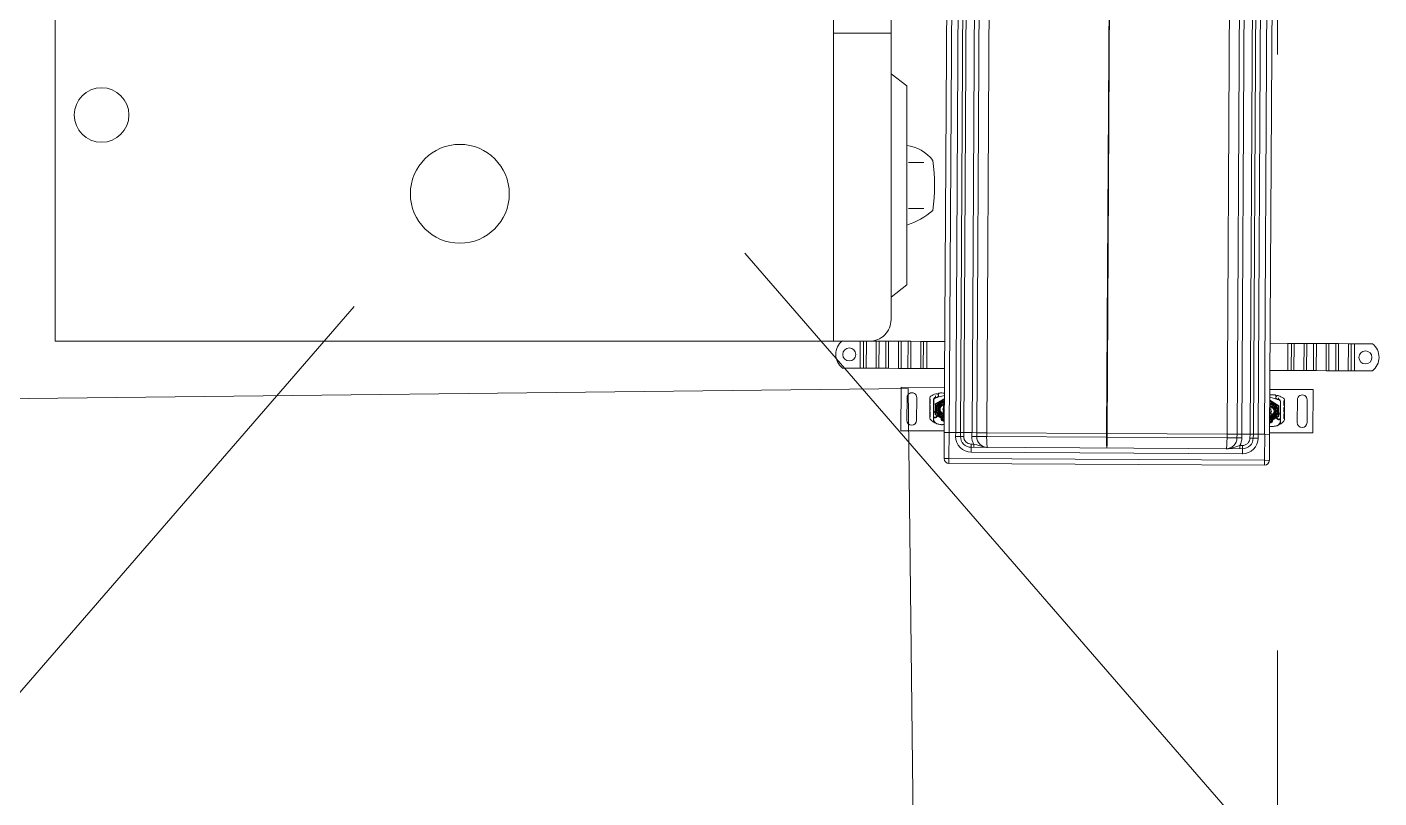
# Model space of a CAD drawing. Header units: millimetres. Extents: x -34838 to 729576, y -214038 to 121482.
# Drawn here: x 575933 to 577180, y -89583 to -88872 of the extents above; entities that cross this region are included whole.
import ezdxf

# ---------------------------------------------------------------- set-up
doc = ezdxf.new("R2010")
doc.units = ezdxf.units.MM
doc.header["$MEASUREMENT"] = 0
doc.linetypes.add('ШТРИХОВА 1_2', pattern=[1300, 750, -550])
doc.layers.add('0_Ном._пера__1', color=7, linetype='Continuous', lineweight=13)

msp = doc.modelspace()

# ---------------------------------------------------------------- linework, layer by layer
at = {"layer": '0_Ном._пера__1', "color": 7, "linetype": 'ШТРИХОВА 1_2', "lineweight": 13}
for p, q in [((577086.2, -88147.6), (575786.2, -89647.6)), ((577086.2, -89647.6), (575786.2, -88147.6)), ((577086.2, -88147.6), (577086.2, -89647.6))]:
    msp.add_line(p, q, dxfattribs=at)
at = {"layer": '0_Ном._пера__1', "color": 7, "linetype": 'Continuous', "lineweight": 13}
for p, q in [((576781.6, -88759.9), (576778.9, -89246.4)), ((576783.5, -89246.4), (576786.2, -88759.9)), ((576792.2, -88760), (576789.5, -89246.5)), ((576793.9, -89246.5), (576796.6, -88760)), ((576796.8, -89246.5), (576799.5, -88760)), ((576807.2, -88760.1), (576804.5, -89246.5)), ((576808.9, -89246.6), (576811.6, -88760.1)), ((576818, -89246.6), (576820.7, -88760.1)), ((577042.4, -88761.4), (577039.7, -89247.8)), ((577051.6, -88761.4), (577048.9, -89247.9)), ((577053.2, -89247.9), (577055.9, -88761.4)), ((577063.7, -88761.5), (577061, -89248)), ((577066.6, -88761.5), (577063.9, -89248)), ((577068.2, -89248), (577070.9, -88761.5)), ((577076.9, -88761.5), (577074.2, -89248)), ((577078.9, -89248.1), (577081.6, -88761.6)), ((576930.8, -88846.1), (576928.6, -89247.2)), ((576929.1, -89247.2), (576931.3, -88846.1)), ((576684.8, -89161.9), (576701.3, -89162)), ((576701.3, -89162), (576701.2, -89187)), ((576701.3, -89162), (576704.5, -89162)), ((576704.5, -89162), (576704.4, -89187)), ((576704.5, -89162), (576707, -89162)), ((576707, -89162), (576706.8, -89187)), ((576716.2, -89162.1), (576707, -89162)), ((576716.2, -89162.1), (576716, -89187.1)), ((576716.2, -89162.1), (576718.7, -89162.1)), ((576718.7, -89162.1), (576718.5, -89187.1)), ((576718.7, -89162.1), (576725, -89162.1)), ((576725, -89162.1), (576724.9, -89187.1)), ((576725, -89162.1), (576727.5, -89162.1)), ((576727.5, -89162.1), (576727.4, -89187.1)), ((576736.7, -89162.2), (576727.5, -89162.1)), ((576736.7, -89162.2), (576736.5, -89187.2)), ((576736.7, -89162.2), (576739.2, -89162.2)), ((576739.2, -89162.2), (576739, -89187.2)), ((576739.2, -89162.2), (576745.5, -89162.2)), ((576745.5, -89162.2), (576745.4, -89187.2)), ((576745.5, -89162.2), (576748, -89162.2)), ((576748, -89162.2), (576747.9, -89187.2)), ((576757.2, -89162.3), (576748, -89162.2)), ((576757.2, -89162.3), (576757.1, -89187.3)), ((576757.2, -89162.3), (576759.7, -89162.3)), ((576759.7, -89162.3), (576759.5, -89187.3)), ((576759.7, -89162.3), (576762.8, -89162.3)), ((576762.8, -89162.3), (576762.7, -89187.3)), ((576762.8, -89162.3), (576779.3, -89162.4)), ((577095.8, -89164.2), (577079.3, -89164.1)), ((577095.7, -89189.2), (577095.8, -89164.2)), ((577099, -89164.2), (577095.8, -89164.2)), ((577098.8, -89189.2), (577099, -89164.2)), ((577101.5, -89164.2), (577099, -89164.2)), ((577101.3, -89189.2), (577101.5, -89164.2)), ((577101.5, -89164.2), (577110.7, -89164.2)), ((577110.5, -89189.2), (577110.7, -89164.2)), ((577113.1, -89164.3), (577110.7, -89164.2)), ((577113, -89189.3), (577113.1, -89164.3)), ((577119.5, -89164.3), (577113.1, -89164.3)), ((577119.4, -89189.3), (577119.5, -89164.3)), ((577122, -89164.3), (577119.5, -89164.3)), ((577121.8, -89189.3), (577122, -89164.3)), ((577122, -89164.3), (577131.2, -89164.4)), ((577131, -89189.4), (577131.2, -89164.4)), ((577133.6, -89164.4), (577131.2, -89164.4)), ((577133.5, -89189.4), (577133.6, -89164.4)), ((577140, -89164.4), (577133.6, -89164.4)), ((577139.9, -89189.4), (577140, -89164.4)), ((577142.5, -89164.4), (577140, -89164.4)), ((577142.3, -89189.4), (577142.5, -89164.4)), ((577142.5, -89164.4), (577151.7, -89164.5)), ((577151.5, -89189.5), (577151.7, -89164.5)), ((577154.1, -89164.5), (577151.7, -89164.5)), ((577154, -89189.5), (577154.1, -89164.5)), ((577157.3, -89164.5), (577154.1, -89164.5)), ((577157.2, -89189.5), (577157.3, -89164.5)), ((577173.8, -89164.6), (577157.3, -89164.5)), ((576684.7, -89186.9), (576701.2, -89187)), ((576701.2, -89187), (576704.4, -89187)), ((576704.4, -89187), (576706.8, -89187)), ((576716, -89187.1), (576706.8, -89187)), ((576716, -89187.1), (576718.5, -89187.1)), ((576718.5, -89187.1), (576724.9, -89187.1)), ((576724.9, -89187.1), (576727.4, -89187.1)), ((576736.5, -89187.2), (576727.4, -89187.1)), ((576736.5, -89187.2), (576739, -89187.2)), ((576739, -89187.2), (576745.4, -89187.2)), ((576745.4, -89187.2), (576747.9, -89187.2)), ((576757.1, -89187.3), (576747.9, -89187.2)), ((576757.1, -89187.3), (576759.5, -89187.3)), ((576759.5, -89187.3), (576762.7, -89187.3)), ((576762.7, -89187.3), (576779.2, -89187.4)), ((577095.7, -89189.2), (577079.2, -89189.1)), ((577098.8, -89189.2), (577095.7, -89189.2)), ((577101.3, -89189.2), (577098.8, -89189.2)), ((577101.3, -89189.2), (577110.5, -89189.2)), ((577113, -89189.3), (577110.5, -89189.2)), ((577119.4, -89189.3), (577113, -89189.3)), ((577121.8, -89189.3), (577119.4, -89189.3)), ((577121.8, -89189.3), (577131, -89189.4)), ((577133.5, -89189.4), (577131, -89189.4)), ((577139.9, -89189.4), (577133.5, -89189.4)), ((577142.3, -89189.4), (577139.9, -89189.4)), ((577142.3, -89189.4), (577151.5, -89189.5)), ((577154, -89189.5), (577151.5, -89189.5)), ((577157.2, -89189.5), (577154, -89189.5)), ((577173.7, -89189.6), (577157.2, -89189.5)), ((576739.1, -89204.7), (576738.9, -89244.7)), ((576779.1, -89204.9), (576739.1, -89204.7)), ((577079.1, -89206.6), (577119.1, -89206.8)), ((577119.1, -89206.8), (577118.9, -89246.8)), ((576744.4, -89235.2), (576744.5, -89214.2)), ((576753.5, -89214.3), (576753.4, -89235.3)), ((576765.5, -89214.5), (576765.4, -89232.7)), ((576765.5, -89215.5), (576766, -89215.5)), ((576765.5, -89215.5), (576766, -89215.5)), ((576765.5, -89216.4), (576766, -89216.4)), ((576765.5, -89216.4), (576766, -89216.4)), ((576765.5, -89216.5), (576766, -89216.5)), ((576765.5, -89216.7), (576766, -89216.7)), ((576765.5, -89217.7), (576766, -89217.7)), ((576765.5, -89218.6), (576766, -89218.6)), ((576765.5, -89218.8), (576766, -89218.8)), ((576765.5, -89218.9), (576766, -89218.9)), ((576765.5, -89218.9), (576766, -89218.9)), ((576765.5, -89219.8), (576766, -89219.8)), ((576765.5, -89219.8), (576766, -89219.8)), ((576766, -89217.7), (576766, -89215.5)), ((576766, -89219.8), (576766, -89217.7)), ((576768.9, -89225.5), (576769, -89216)), ((576769.1, -89216), (576769, -89225.5)), ((576770.7, -89214), (576770.3, -89214.2)), ((576770.4, -89214.6), (576772.2, -89214)), ((576771, -89220.2), (576770.9, -89229.5)), ((576779, -89215.7), (576771, -89220.2)), ((576772.7, -89213.9), (576772.2, -89214)), ((576779.1, -89212.2), (576772.9, -89213.8)), ((576773.6, -89220.3), (576773.4, -89224.6)), ((576773.9, -89224.7), (576774.1, -89220.3)), ((576778, -89228.8), (576778, -89221)), ((577079, -89213.8), (577085.2, -89215.5)), ((577079, -89217.3), (577087, -89222)), ((577085.4, -89215.6), (577085.9, -89215.7)), ((577087.6, -89216.3), (577085.9, -89215.7)), ((577087.4, -89215.7), (577087.8, -89216)), ((577089, -89217.8), (577088.9, -89227.3)), ((577089, -89227.3), (577089, -89217.8)), ((577092.5, -89217.3), (577092, -89217.3)), ((577092, -89219.5), (577092, -89217.3)), ((577092.5, -89217.3), (577092, -89217.3)), ((577092.5, -89218.2), (577092, -89218.2)), ((577092.5, -89218.2), (577092, -89218.2)), ((577092.5, -89218.3), (577092, -89218.3)), ((577092.5, -89218.5), (577092, -89218.5)), ((577092.5, -89219.5), (577092, -89219.5)), ((577092, -89221.6), (577092, -89219.5)), ((577092.5, -89220.4), (577092, -89220.4)), ((577092.5, -89220.6), (577092, -89220.6)), ((577092.5, -89220.7), (577092, -89220.7)), ((577092.5, -89220.7), (577092, -89220.7)), ((577092.5, -89216.3), (577092.5, -89234.5)), ((577104.5, -89216.2), (577104.4, -89237.2)), ((577113.4, -89237.3), (577113.5, -89216.3)), ((576765.4, -89225.6), (576765.9, -89225.7)), ((576765.4, -89225.6), (576765.9, -89225.6)), ((576765.4, -89227.3), (576765.9, -89227.3)), ((576765.4, -89228.2), (576765.9, -89228.2)), ((576765.4, -89230.9), (576765.9, -89230.9)), ((576765.4, -89231.8), (576765.9, -89231.8)), ((576765.5, -89221.6), (576766, -89221.6)), ((576765.5, -89222.5), (576766, -89222.5)), ((576765.5, -89224.9), (576766, -89224.9)), ((576765.5, -89224.9), (576766, -89224.9)), ((576765.9, -89225.6), (576766, -89221.6)), ((576765.9, -89225.6), (576765.9, -89225.7)), ((576765.9, -89231.8), (576765.9, -89227.3)), ((576768.9, -89231.5), (576768.9, -89225.5)), ((576768.9, -89236.7), (576768.9, -89231.5)), ((576769, -89225.5), (576769, -89226.2)), ((576769, -89226.2), (576769, -89231)), ((576769, -89231), (576769, -89233.7)), ((576770.9, -89229.5), (576778.9, -89234.2)), ((576771.3, -89232), (576773.6, -89229.8)), ((576775.9, -89228.2), (576771.5, -89232.6)), ((576773.4, -89224.9), (576773.4, -89227.4)), ((576773.4, -89227.4), (576773.4, -89227.5)), ((576773.9, -89228), (576773.4, -89228.5)), ((576773.9, -89227.4), (576773.9, -89224.9)), ((576773.9, -89227.4), (576773.9, -89227.5)), ((576773.9, -89228.5), (576773.9, -89228)), ((576773.9, -89229.1), (576773.9, -89228.5)), ((576776.7, -89232.1), (576776.7, -89234.1)), ((576777.2, -89234.1), (576777.2, -89232.1)), ((577087, -89231.2), (577078.9, -89235.8)), ((577080, -89230.4), (577080, -89222.7)), ((577082, -89229.9), (577086.4, -89234.3)), ((577084, -89226.4), (577083.9, -89222)), ((577084, -89229.2), (577084, -89226.6)), ((577084, -89229.2), (577084, -89229.2)), ((577084, -89230.3), (577084, -89229.7)), ((577084, -89229.7), (577084.5, -89230.2)), ((577084, -89230.8), (577084, -89230.3)), ((577086.5, -89233.8), (577084.3, -89231.5)), ((577084.4, -89222), (577084.5, -89226.4)), ((577084.5, -89226.6), (577084.5, -89229.2)), ((577084.5, -89229.2), (577084.5, -89229.2)), ((577087, -89222), (577087, -89231.2)), ((577088.9, -89227.3), (577088.9, -89228)), ((577088.9, -89228), (577088.9, -89232.8)), ((577088.9, -89232.8), (577088.9, -89235.5)), ((577089, -89233.3), (577089, -89227.3)), ((577089, -89238.5), (577089, -89233.3)), ((577092.5, -89221.6), (577092, -89221.6)), ((577092.5, -89221.6), (577092, -89221.6)), ((577092, -89227.4), (577092, -89223.4)), ((577092.5, -89223.4), (577092, -89223.4)), ((577092.5, -89224.3), (577092, -89224.3)), ((577092.5, -89226.7), (577092, -89226.7)), ((577092.5, -89226.7), (577092, -89226.7)), ((577092, -89227.4), (577092, -89227.5)), ((577092.5, -89227.4), (577092, -89227.4)), ((577092.5, -89227.5), (577092, -89227.5)), ((577092, -89233.6), (577092, -89229.1)), ((577092.5, -89229.1), (577092, -89229.1)), ((577092.5, -89230), (577092, -89230)), ((577092.5, -89232.7), (577092, -89232.7)), ((576738.9, -89244.7), (576778.9, -89244.9)), ((577080.7, -89235.7), (577080.7, -89233.8)), ((577081.2, -89233.8), (577081.2, -89235.7)), ((577092.5, -89233.6), (577092, -89233.6)), ((576778.9, -89246.4), (576778.7, -89270.4)), ((576778.9, -89246.4), (576783.4, -89246.4)), ((576783.2, -89270.4), (576783.4, -89246.4)), ((576789.4, -89246.5), (576783.4, -89246.4)), ((576789.3, -89250), (576789.4, -89246.5)), ((576793.8, -89250), (576789.3, -89250)), ((576793.9, -89246.5), (576789.4, -89246.5)), ((576793.9, -89246.5), (576793.8, -89250)), ((576793.8, -89250), (576796.8, -89250)), ((576793.9, -89246.5), (576796.9, -89246.5)), ((576796.9, -89246.5), (576796.8, -89250)), ((576804.4, -89246.5), (576796.9, -89246.5)), ((576803.8, -89260), (576803.8, -89257)), ((576803.8, -89257), (576806.1, -89257.1)), ((576804.3, -89250), (576804.4, -89246.5)), ((576808.8, -89250.1), (576804.3, -89250)), ((576808.9, -89246.6), (576804.4, -89246.5)), ((576806.1, -89260.1), (576806.1, -89257.1)), ((576808.9, -89246.6), (576808.8, -89250.1)), ((576808.8, -89250.1), (576818, -89250.1)), ((576812.5, -89246.6), (576818, -89246.6)), ((576928.6, -89247.2), (576818, -89246.6)), ((576818, -89246.6), (576818, -89250.1)), ((576818, -89250.1), (576928.6, -89250.7)), ((576928.6, -89247.2), (576929.1, -89247.2)), ((576928.6, -89250.7), (576928.6, -89247.2)), ((576929.1, -89250.7), (576928.6, -89250.7)), ((576929.1, -89247.2), (577039.7, -89247.8)), ((576929.1, -89247.2), (576929.1, -89250.7)), ((577039.7, -89251.3), (576929.1, -89250.7)), ((577045.2, -89247.9), (577039.7, -89247.8)), ((577039.7, -89247.8), (577039.7, -89251.3)), ((577048.8, -89251.4), (577039.7, -89251.3)), ((577048.9, -89247.9), (577048.8, -89251.4)), ((577048.8, -89251.4), (577053.3, -89251.4)), ((577048.9, -89247.9), (577053.4, -89247.9)), ((577051.5, -89261.4), (577051.5, -89258.4)), ((577053.8, -89258.4), (577051.5, -89258.4)), ((577053.3, -89251.4), (577053.4, -89247.9)), ((577053.4, -89247.9), (577060.9, -89248)), ((577053.8, -89261.4), (577053.8, -89258.4)), ((577060.9, -89248), (577060.8, -89251.5)), ((577063.8, -89251.5), (577060.8, -89251.5)), ((577063.9, -89248), (577060.9, -89248)), ((577063.8, -89251.5), (577063.9, -89248)), ((577068.3, -89251.5), (577063.8, -89251.5)), ((577068.4, -89248), (577063.9, -89248)), ((577068.4, -89248), (577068.3, -89251.5)), ((577068.4, -89248), (577074.4, -89248)), ((577074.4, -89248), (577074.2, -89272)), ((577074.4, -89248), (577078.9, -89248.1)), ((577078.7, -89272.1), (577078.9, -89248.1)), ((577118.9, -89246.8), (577078.9, -89246.6)), ((576783.2, -89270.4), (576778.7, -89270.4)), ((576783.2, -89270.4), (577074.2, -89272)), ((576783.2, -89270.4), (576783.2, -89274.9)), ((576803.8, -89260), (577053.8, -89261.4)), ((576803.8, -89260), (576803.8, -89264.5)), ((577053.8, -89265.9), (576803.8, -89264.5)), ((577053.8, -89265.9), (577053.8, -89261.4)), ((577074.2, -89276.5), (576783.2, -89274.9)), ((577078.7, -89272.1), (577074.2, -89272)), ((577074.2, -89276.5), (577074.2, -89272))]:
    msp.add_line(p, q, dxfattribs=at)
msp.add_lwpolyline([(576729.8, -89142.2), (576729.8, -88335.2, 0.414214), (576709.8, -88315.2), (575958.8, -88315.2), (575958.8, -89162.2), (576709.8, -89162.2, 0.414214)], format="xyb", close=True, dxfattribs=at)
for points in [[(576676.8, -89162.2), (576676.8, -88376.3)], [(576676.8, -88877.9), (576729.8, -88877.9)], [(576744.2, -88926.7), (576729.8, -88915.4)], [(576744.2, -89110.2), (576744.2, -88926.7)], [(576745.8, -88997.3), (576760.1, -88997.3)], [(576745.8, -89039.6), (576760.1, -89039.6)], [(576744.2, -89110.2), (576729.8, -89121.5)]]:
    msp.add_lwpolyline(points, dxfattribs=at)
msp.add_lwpolyline([(576744.2, -89055.2, 0.099167), (576768.4, -89041.5, 0.06513), (576768.4, -88995.4, 0.20445), (576744.2, -88981.7)], format="xyb", dxfattribs=at)
msp.add_lwpolyline([(576745.7, -89205.8), (575825.7, -89216.2), (575830.3, -89616.2), (576750.2, -89605.7)], close=True, dxfattribs=at)
at = {"layer": '0_Ном._пера__1', "color": 7, "linetype": 'Continuous', "lineweight": 13, "flags": 128}
for points in [[(576770.5, -89219.9), (576779, -89215.1)], [(576770.5, -89229.8), (576770.5, -89219.9)], [(576771, -89212.7), (576770.9, -89213), (576770.9, -89213.2), (576770.9, -89213.6), (576770.8, -89213.8), (576770.8, -89213.8)], [(576772.7, -89213.8), (576772.7, -89213.9)], [(576772.8, -89213.8), (576772.7, -89213.8)], [(576772.9, -89213.8), (576772.9, -89213.8)], [(576773.4, -89211.5), (576773.5, -89211.8), (576773.5, -89212.4), (576773.5, -89212.8), (576773.4, -89213.1), (576773.1, -89213.5)], [(576774.2, -89210), (576773.8, -89210.4)], [(576774.5, -89219), (576776, -89219.1)], [(576774.5, -89219.5), (576774.7, -89219.4), (576774.8, -89219.2)], [(576776, -89219.1), (576775.9, -89219.1), (576775.3, -89219.2), (576774.8, -89219.4), (576774.7, -89219.5)], [(576779, -89217.1), (576777.3, -89217.4), (576774.8, -89219.2)], [(576775.4, -89219.4), (576775.7, -89219.4), (576776.1, -89219.5)], [(576776, -89219.5), (576775.7, -89219.5), (576775.4, -89219.4)], [(576779, -89217.6), (576777.5, -89218), (576776, -89219.1)], [(576776, -89219.1), (576779, -89217.6)], [(576776.1, -89219.4), (576776.1, -89219.3), (576776, -89219.1)], [(576776, -89219.5), (576776.1, -89219.5)], [(576776.1, -89219.4), (576779, -89218.3)], [(576778, -89221), (576778, -89220)], [(577087.5, -89221.7), (577079, -89216.7)], [(577079, -89218.8), (577080.7, -89219.1), (577083.2, -89220.9)], [(577079, -89219.3), (577080.5, -89219.7), (577082, -89220.8)], [(577082, -89220.8), (577079, -89219.3)], [(577081.9, -89221.1), (577079, -89219.9)], [(577081.9, -89221.1), (577082, -89221), (577082, -89220.8)], [(577082.6, -89221.1), (577082.3, -89221.1), (577081.9, -89221.2)], [(577083.6, -89220.7), (577082, -89220.8)], [(577082, -89220.8), (577082.1, -89220.8), (577082.7, -89220.9), (577083.2, -89221.1), (577083.3, -89221.2)], [(577082, -89221.2), (577082.3, -89221.2), (577082.6, -89221.1)], [(577083.5, -89221.3), (577083.4, -89221.1), (577083.2, -89220.9)], [(577084, -89211.7), (577084.3, -89212.1)], [(577084.7, -89213.2), (577084.6, -89213.5), (577084.5, -89214.1), (577084.6, -89214.5), (577084.7, -89214.8), (577085, -89215.3)], [(577085.2, -89215.5), (577085.2, -89215.5)], [(577085.3, -89215.5), (577085.3, -89215.6)], [(577085.3, -89215.6), (577085.4, -89215.6)], [(577087.1, -89214.4), (577087.1, -89214.7), (577087.2, -89215), (577087.2, -89215.3), (577087.2, -89215.5), (577087.2, -89215.6)], [(576778.9, -89234.7), (576770.5, -89229.8)], [(576773.4, -89227.5), (576773.4, -89227.8), (576773.4, -89228), (576773.4, -89228.2), (576773.4, -89228.4), (576773.4, -89228.5), (576773.4, -89228.5)], [(576773.9, -89228), (576773.9, -89227.9), (576773.9, -89227.9), (576773.9, -89227.8), (576773.9, -89227.7), (576773.9, -89227.6), (576773.9, -89227.5)], [(576778, -89229.8), (576778, -89228.8)], [(577078.9, -89236.4), (577087.4, -89231.5)], [(577079.9, -89231.5), (577080, -89230.4)], [(577080, -89222.7), (577080, -89221.7)], [(577082, -89221.2), (577081.9, -89221.2)], [(577084, -89229.7), (577084, -89229.7), (577084, -89229.6), (577084, -89229.5), (577084, -89229.4), (577084, -89229.4), (577084, -89229.2)], [(577084.5, -89229.2), (577084.5, -89229.6), (577084.5, -89229.7), (577084.5, -89229.9), (577084.5, -89230.1), (577084.5, -89230.2), (577084.5, -89230.2)], [(577087.4, -89231.5), (577087.5, -89221.7)], [(576772.5, -89238.5), (576773.9, -89238.8), (576775.2, -89239.1), (576775.9, -89239.1), (576777.3, -89239.2)], [(577085.3, -89240.2), (577083.9, -89240.6), (577082.6, -89240.8), (577081.9, -89240.8), (577080.5, -89240.8)], [(576806.1, -89257.1), (576808.9, -89257.8), (576811.8, -89258.8), (576815.1, -89259.7), (576816.9, -89260), (576817.8, -89260.1), (576818.8, -89260.1)], [(576808.9, -89246.6), (576809.5, -89246.6), (576811.5, -89246.6), (576813.1, -89246.6)], [(577051.5, -89258.4), (577048.7, -89259.2), (577045.8, -89260.1), (577042.5, -89261), (577040.7, -89261.3), (577039.7, -89261.3), (577038.8, -89261.3)], [(577044.6, -89247.9), (577046.2, -89247.9), (577048.2, -89247.9), (577048.9, -89247.9)]]:
    msp.add_lwpolyline(points, dxfattribs=at)
at = {"layer": '0_Ном._пера__1', "color": 7, "linetype": 'Continuous', "lineweight": 13}
for centre, radius in [((576001.7, -88953.5), 25.2), ((576332.1, -89026.2), 45.6), ((576691.3, -89174.4), 6), ((577167.3, -89177.1), 6)]:
    msp.add_circle(centre, radius, dxfattribs=at)
for centre, radius, start, end in [((576694.8, -89174.4), 16, 128.3071, 231.0575), ((577163.8, -89177), 16, 308.3071, 51.0575), ((576749, -89214.2), 4.5, 359.6823, 179.6823), ((576767.5, -89214.5), 2, 121.5127, 179.5197), ((576778.9, -89233.1), 23.8, 109.2668, 121.5127), ((576771.1, -89216), 2.1, 114.5358, 179.5197), ((576771.1, -89216), 2, 113.9734, 179.6823), ((576771.1, -89216.5), 2, 108.4125, 179.6823), ((576778.9, -89233.1), 20.9, 112.7875, 114.5354), ((576770.8, -89214.3), 0.3, 69.7509, 113.9734), ((576771.7, -89212.3), 1.75, 242.0861, 109.2668), ((576771.6, -89212.2), 1.89, 249.7509, 288.4125), ((576779, -89224.9), 7.8, 89.6823, 269.6823), ((576779, -89224.9), 7.65, 89.6823, 269.6823), ((576779, -89224.9), 6.94, 89.6823, 269.6823), ((576772.3, -89212.9), 1, 288.4125, 321.0811), ((576779, -89224.9), 6, 89.6823, 269.6823), ((576771.6, -89212.3), 1.95, 321.0811, 25.7341), ((576774.3, -89211), 1, 95.5122, 205.7341), ((576775.1, -89220.3), 1.5, 74.3829, 177.3899), ((576779, -89224.9), 5, 89.6823, 269.6823), ((576779, -89224.9), 5, 101.2193, 258.1454), ((576775.1, -89220.3), 1, 74.353, 177.3899), ((576776.3, -89231.9), 22, 82.7203, 95.5122), ((576779, -89224.9), 4.19, 89.6823, 269.6823), ((576779, -89224.9), 4, 104.1598, 255.2048), ((576779, -89224.9), 5, 89.6823, 101.2193), ((577079, -89226.6), 7.8, 269.6823, 89.6823), ((577079, -89226.6), 7.65, 269.6823, 89.6823), ((577079, -89226.6), 6.94, 269.6823, 89.6823), ((577079, -89226.6), 6, 269.6823, 89.6823), ((577081.6, -89233.6), 22, 83.8524, 96.6443), ((577082.9, -89222.1), 1.5, 1.9748, 104.9817), ((577082.9, -89222.1), 1, 1.9747, 105.0116), ((577083.9, -89212.7), 1, 333.6306, 83.8524), ((577086.5, -89214.1), 1.95, 153.6306, 218.2835), ((577086.4, -89214), 1.75, 70.0979, 297.2785), ((577085.8, -89214.6), 1, 218.2835, 250.9521), ((577086.5, -89214), 1.89, 250.9521, 289.6137), ((577078.9, -89234.8), 23.8, 57.8519, 70.0979), ((577087.2, -89216), 0.3, 65.3912, 109.6137), ((577078.9, -89234.8), 20.9, 64.8286, 66.5764), ((577087, -89218.2), 2, 359.6823, 70.9521), ((577086.9, -89217.7), 2.1, 359.8449, 64.8289), ((577087, -89217.8), 2, 359.6823, 65.3912), ((577090.5, -89216.3), 2, 359.8449, 57.8519), ((577109, -89216.2), 4.5, 359.6823, 179.6823), ((576767.4, -89232.7), 2, 179.5197, 219.5695), ((576771.9, -89225.5), 3, 179.5197, 260.1141), ((576770.4, -89231.5), 1.5, 179.5197, 314.4979), ((576771.9, -89225.6), 2.9, 179.6823, 260.2767), ((576770.4, -89231.1), 1.37, 179.6823, 314.6605), ((576772.8, -89220.6), 8, 260.1141, 299.8869), ((576772.8, -89220.6), 7.9, 260.2767, 274.6668), ((576779, -89224.9), 5.55, 177.3899, 179.6823), ((576772.9, -89229.1), 1, 314.6606, 359.6823), ((576779, -89224.9), 5.05, 177.3899, 179.6823), ((576779, -89224.9), 5.05, 179.6823, 221.5376), ((576779, -89224.9), 5.05, 221.5376, 269.6823), ((576779, -89231.5), 4.5, 119.8869, 134.4979), ((576778.9, -89233.1), 3, 89.6823, 269.6823), ((576778.9, -89233.1), 2.5, 89.6823, 269.6823), ((576777.2, -89232.1), 0.5, 150.7273, 179.6823), ((576779, -89231.5), 4.5, 90.8414, 119.8869), ((576778.9, -89233.1), 2, 89.6823, 150.7273), ((576779, -89224.9), 1.5, 89.6823, 269.6823), ((576779, -89224.9), 1.4, 89.6823, 269.6823), ((576779, -89224.9), 5, 258.1454, 269.6823), ((577079, -89226.6), 5, 269.6823, 89.6823), ((577079, -89226.6), 5.05, 269.6823, 317.827), ((577079, -89226.6), 5, 269.6823, 281.2193), ((577078.9, -89234.8), 3, 269.6823, 89.6823), ((577078.9, -89234.8), 2.5, 269.6823, 89.6823), ((577078.9, -89234.8), 2, 28.6373, 89.6823), ((577079, -89226.6), 5, 78.1454, 89.6823), ((577079, -89226.6), 4.19, 269.6823, 89.6823), ((577079, -89226.6), 1.5, 269.6823, 89.6823), ((577079, -89226.6), 1.4, 269.6823, 89.6823), ((577078.8, -89233.1), 4.5, 59.4777, 88.5232), ((577079, -89226.6), 5, 281.2193, 78.1453), ((577079, -89226.6), 4, 284.1598, 75.2048), ((577085.2, -89222.3), 8, 239.4777, 279.2505), ((577078.8, -89233.1), 4.5, 44.8667, 59.4778), ((577080.7, -89233.8), 0.5, 359.6823, 28.6373), ((577079, -89226.6), 5.05, 317.827, 359.6823), ((577079, -89226.6), 5.05, 359.6823, 1.9748), ((577085, -89230.8), 1, 179.6823, 224.7041), ((577079, -89226.6), 5.55, 359.6823, 1.9748), ((577085.2, -89222.4), 7.9, 264.6978, 279.0879), ((577087.5, -89233.3), 1.5, 224.8667, 359.8449), ((577086, -89227.3), 2.9, 279.0879, 359.6823), ((577086, -89227.3), 3, 279.2505, 359.8449), ((577087.5, -89232.8), 1.37, 224.7041, 359.6823), ((576748.9, -89235.2), 4.5, 179.6823, 359.6823), ((576776.6, -89225.1), 14, 219.5695, 250.9486), ((576774, -89233.7), 5, 179.6823, 247.6268), ((576774, -89233.7), 5, 247.6268, 252.7986), ((576777, -89224.2), 15, 250.9486, 271.1283), ((576777.2, -89234.1), 0.5, 179.6823, 208.6373), ((576778.9, -89233.1), 2, 208.6373, 269.6823), ((576777.1, -89233.1), 6, 271.1283, 287.072), ((577078.9, -89234.8), 2, 269.6823, 330.7273), ((577080.7, -89234.8), 6, 252.2926, 268.2363), ((577081, -89225.8), 15, 268.2363, 288.416), ((577080.7, -89235.7), 0.5, 330.7273, 359.6823), ((577083.9, -89235.4), 5, 286.5661, 291.7378), ((577083.9, -89235.4), 5, 291.7378, 359.6823), ((577081.3, -89226.8), 14, 288.416, 319.7951), ((577090.5, -89234.5), 2, 319.7951, 359.8449), ((577108.9, -89237.2), 4.5, 179.6823, 359.6823), ((576803.8, -89250), 14.5, 179.6823, 269.6823), ((576803.8, -89250), 10, 179.6823, 269.6823), ((576803.8, -89250), 7, 179.6823, 269.6823), ((576818.8, -89250.1), 14.5, 179.6823, 208.548), ((576818.8, -89250.1), 10, 179.6823, 269.6823), ((577038.8, -89251.3), 10, 269.6823, 359.6823), ((577038.8, -89251.3), 14.5, 330.8166, 359.6823), ((577053.8, -89251.4), 14.5, 269.6823, 359.6823), ((577053.8, -89251.4), 7, 269.6823, 359.6823), ((577053.8, -89251.4), 10, 269.6823, 359.6823), ((576783.2, -89270.4), 4.5, 179.6823, 269.6823), ((577074.2, -89272), 4.5, 269.6823, 359.6823)]:
    msp.add_arc(centre, radius, start, end, dxfattribs=at)
for centre, major_axis, ratio, start_param, end_param in [((576775.3, -89220), (-1.12, 0.68), 0.865496, 4.64047, 5.024928), ((576778.7, -89222.1), (-2.82, -2.75), 0.948675, 4.712185, 4.722398), ((577079.3, -89223.8), (-2.79, 2.78), 0.948675, 4.70238, 4.712593), ((577082.7, -89221.7), (-1.13, -0.67), 0.865496, 4.39985, 4.784308), ((576818.8, -89250.1), (-0.06, -10), 0.087156, 4.712389, 6.283185), ((576928.8, -89250.7), (0.06, 10), 0.026147, 1.570796, 3.141593), ((576928.8, -89250.7), (-0.06, -10), 0.026147, 0, 1.570796), ((577038.8, -89251.3), (-0.06, -10), 0.087156, 0, 1.570796)]:
    msp.add_ellipse(centre, major_axis=major_axis, ratio=ratio, start_param=start_param, end_param=end_param, dxfattribs=at)

doc.saveas('drawing.dxf')
